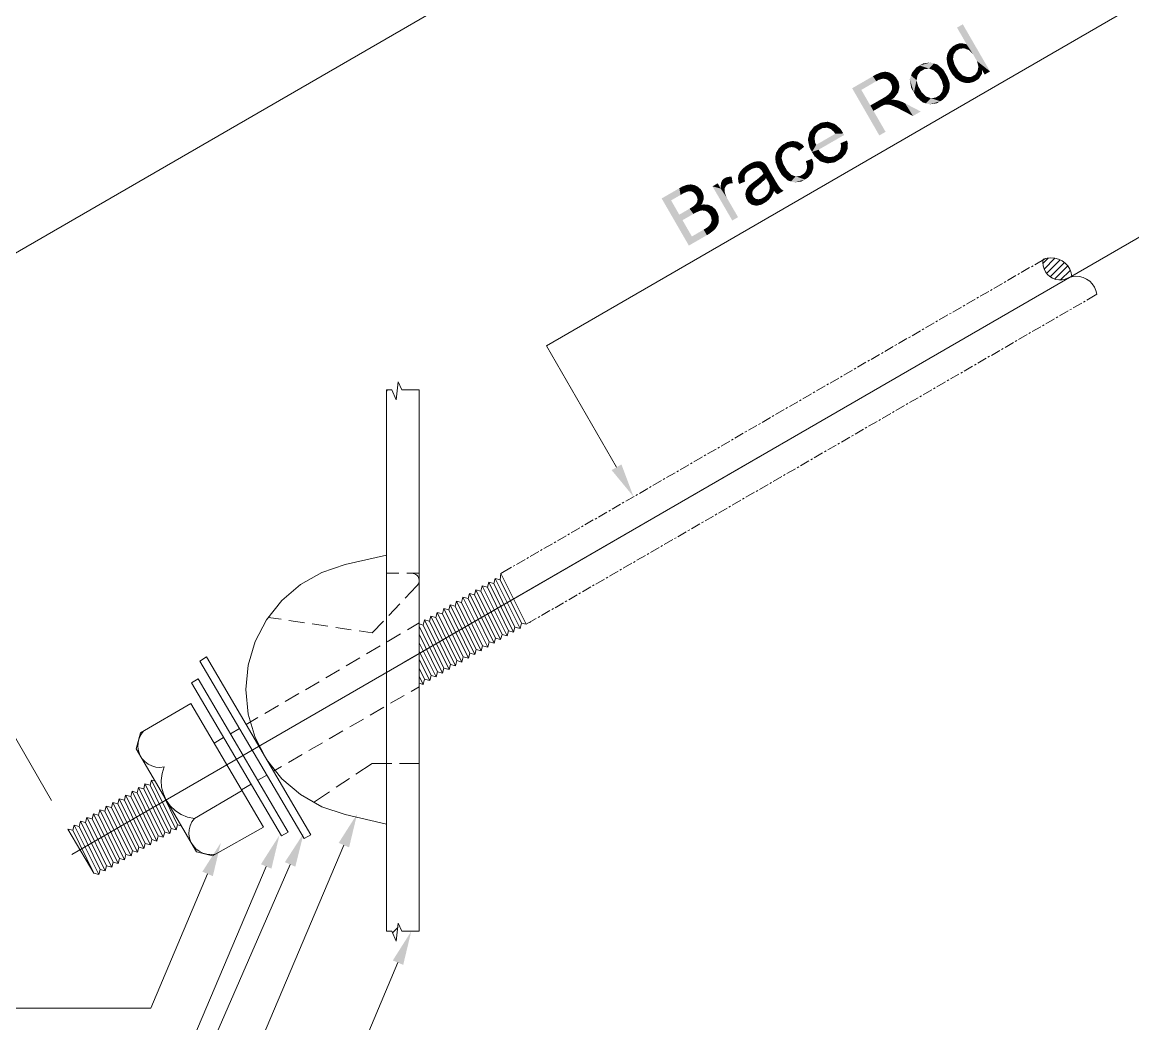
# Model space of a CAD drawing. Header units: millimetres. Extents: x 2 to 579, y 1 to 405.
# Drawn here: x 185.94 to 203.57, y 111.6 to 127.49 of the extents above; entities that cross this region are included whole.
import ezdxf

# ---------------------------------------------------------------- set-up
doc = ezdxf.new("R2010")
doc.units = ezdxf.units.MM
doc.linetypes.add('XKITLINE00', pattern=[0])
doc.layers.add('LinkedObject', color=7, linetype='Continuous', lineweight=0)

# ---------------------------------------------------------------- blocks, each defined once
blk = doc.blocks.new('*A4')
at = {"layer": 'LinkedObject'}
for color, points in [(7, [(200.868, 127.46), (200.931, 127.138), (200.776, 127.407)]), (7, [(200.868, 127.46), (201.032, 126.982), (200.931, 127.138)]), (7, [(201.032, 126.982), (200.868, 127.46), (201.3, 126.712)]), (7, [(200.739, 127.127), (200.761, 127.038), (200.705, 127.108)]), (7, [(200.763, 127.141), (200.823, 127.074), (200.739, 127.127)]), (7, [(200.739, 127.127), (200.823, 127.074), (200.792, 127.056)]), (7, [(200.761, 127.038), (200.739, 127.127), (200.792, 127.056)]), (7, [(200.813, 127.156), (200.823, 127.074), (200.763, 127.141)]), (7, [(200.838, 127.157), (200.823, 127.074), (200.813, 127.156)]), (7, [(200.838, 127.157), (200.891, 127.078), (200.823, 127.074)]), (7, [(200.863, 127.157), (200.891, 127.078), (200.838, 127.157)]), (7, [(200.909, 127.148), (200.891, 127.078), (200.863, 127.157)]), (7, [(200.931, 127.138), (200.891, 127.078), (200.909, 127.148)]), (7, [(200.891, 127.078), (200.931, 127.138), (200.927, 127.065)]), (7, [(200.927, 127.065), (200.931, 127.138), (200.964, 127.051)]), (7, [(200.931, 127.138), (201.032, 126.982), (200.964, 127.051)]), (7, [(200.622, 126.989), (200.718, 126.947), (200.61, 126.915)]), (7, [(200.61, 126.915), (200.718, 126.947), (200.616, 126.874)]), (7, [(200.616, 126.874), (200.718, 126.947), (200.712, 126.91)]), (7, [(200.724, 126.984), (200.622, 126.989), (200.638, 127.022)]), (7, [(200.718, 126.947), (200.622, 126.989), (200.724, 126.984)]), (7, [(200.655, 127.055), (200.761, 127.038), (200.638, 127.022)]), (7, [(200.638, 127.022), (200.761, 127.038), (200.724, 126.984)]), (7, [(200.705, 127.108), (200.761, 127.038), (200.655, 127.055)]), (7, [(201.032, 126.982), (201.3, 126.712), (201.064, 126.926)]), (7, [(200.183, 126.806), (200.047, 126.647), (200.132, 126.777)]), (7, [(200.192, 126.709), (200.047, 126.647), (200.183, 126.806)]), (7, [(200.132, 126.777), (200.047, 126.647), (200.065, 126.697)]), (7, [(200.351, 126.854), (200.183, 126.806), (200.238, 126.838)]), (7, [(200.407, 126.838), (200.183, 126.806), (200.351, 126.854)]), (7, [(200.332, 126.756), (200.183, 126.806), (200.407, 126.838)]), (7, [(200.183, 126.806), (200.261, 126.749), (200.227, 126.729)]), (7, [(200.261, 126.749), (200.183, 126.806), (200.332, 126.756)]), (7, [(200.192, 126.709), (200.183, 126.806), (200.227, 126.729)]), (7, [(200.332, 126.756), (200.407, 126.838), (200.37, 126.743)]), (7, [(200.407, 126.838), (200.408, 126.73), (200.37, 126.743)]), (7, [(200.558, 126.741), (200.407, 126.838), (200.464, 126.822)]), (7, [(200.595, 126.677), (200.407, 126.838), (200.558, 126.741)]), (7, [(200.475, 126.668), (200.407, 126.838), (200.595, 126.677)]), (7, [(200.408, 126.73), (200.407, 126.838), (200.475, 126.668)]), (7, [(200.712, 126.91), (200.674, 126.711), (200.616, 126.874)]), (7, [(200.616, 126.874), (200.674, 126.711), (200.622, 126.833)]), (7, [(200.622, 126.833), (200.674, 126.711), (200.651, 126.752)]), (7, [(200.737, 126.819), (200.674, 126.711), (200.712, 126.91)]), (7, [(200.674, 126.711), (200.737, 126.819), (200.768, 126.766)]), (7, [(200.798, 126.714), (200.674, 126.711), (200.768, 126.766)]), (7, [(201.064, 126.926), (201.3, 126.712), (201.094, 126.876)]), (7, [(201.094, 126.876), (201.3, 126.712), (201.116, 126.789)]), (7, [(201.116, 126.789), (201.175, 126.731), (201.109, 126.752)]), (7, [(201.116, 126.789), (201.3, 126.712), (201.175, 126.731)]), (7, [(199.493, 126.556), (199.111, 126.445), (199.442, 126.636)]), (7, [(199.605, 126.703), (199.442, 126.636), (199.573, 126.698)]), (7, [(199.606, 126.598), (199.442, 126.636), (199.605, 126.703)]), (7, [(199.573, 126.698), (199.442, 126.636), (199.492, 126.665)]), (7, [(199.442, 126.636), (199.535, 126.58), (199.493, 126.556)]), (7, [(199.535, 126.58), (199.442, 126.636), (199.606, 126.598)]), (7, [(199.637, 126.708), (199.635, 126.592), (199.605, 126.703)]), (7, [(199.605, 126.703), (199.635, 126.592), (199.606, 126.598)]), (7, [(199.635, 126.592), (199.637, 126.708), (199.664, 126.586)]), (7, [(199.729, 126.68), (199.637, 126.708), (199.699, 126.697)]), (7, [(199.664, 126.586), (199.637, 126.708), (199.729, 126.68)]), (7, [(199.729, 126.68), (199.708, 126.553), (199.664, 126.586)]), (7, [(199.76, 126.664), (199.708, 126.553), (199.729, 126.68)]), (7, [(199.808, 126.616), (199.708, 126.553), (199.76, 126.664)]), (7, [(199.826, 126.585), (199.708, 126.553), (199.808, 126.616)]), (7, [(200.047, 126.647), (200.092, 126.376), (200.026, 126.587)]), (7, [(200.15, 126.651), (200.047, 126.647), (200.192, 126.709)]), (7, [(200.047, 126.647), (200.15, 126.651), (200.142, 126.612)]), (7, [(200.134, 126.573), (200.092, 126.376), (200.047, 126.647)]), (7, [(200.134, 126.573), (200.047, 126.647), (200.142, 126.612)]), (7, [(200.475, 126.668), (200.595, 126.677), (200.504, 126.617)]), (7, [(200.595, 126.677), (200.534, 126.564), (200.504, 126.617)]), (7, [(200.534, 126.564), (200.595, 126.677), (200.558, 126.472)]), (7, [(200.558, 126.472), (200.595, 126.677), (200.659, 126.494)]), (7, [(200.657, 126.533), (200.595, 126.677), (200.625, 126.624)]), (7, [(200.659, 126.494), (200.595, 126.677), (200.657, 126.533)]), (7, [(200.674, 126.711), (200.798, 126.714), (200.698, 126.67)]), (7, [(200.698, 126.67), (200.798, 126.714), (200.755, 126.605)]), (7, [(200.755, 126.605), (200.798, 126.714), (200.789, 126.581)]), (7, [(200.789, 126.581), (200.798, 126.714), (200.865, 126.648)]), (7, [(200.865, 126.648), (200.893, 126.532), (200.789, 126.581)]), (7, [(200.902, 126.635), (200.893, 126.532), (200.865, 126.648)]), (7, [(200.893, 126.532), (200.902, 126.635), (200.931, 126.53)]), (7, [(200.931, 126.53), (200.902, 126.635), (200.939, 126.622)]), (7, [(200.939, 126.622), (201.07, 126.563), (200.931, 126.53)]), (7, [(201.005, 126.627), (201.07, 126.563), (200.939, 126.622)]), (7, [(201.07, 126.563), (201.005, 126.627), (201.035, 126.644)]), (7, [(201.065, 126.661), (201.07, 126.563), (201.035, 126.644)]), (7, [(201.065, 126.661), (201.175, 126.731), (201.07, 126.563)]), (7, [(201.102, 126.715), (201.175, 126.731), (201.065, 126.661)]), (7, [(201.07, 126.563), (201.175, 126.731), (201.12, 126.592)]), (7, [(201.175, 126.731), (201.102, 126.715), (201.109, 126.752)]), (7, [(201.12, 126.592), (201.175, 126.731), (201.173, 126.676)]), (7, [(201.175, 126.731), (201.3, 126.712), (201.215, 126.663)]), (7, [(199.257, 126.419), (199.111, 126.445), (199.493, 126.556)]), (7, [(199.4, 126.172), (199.543, 125.696), (199.111, 126.445)]), (7, [(199.111, 126.445), (199.257, 126.419), (199.4, 126.172)]), (7, [(199.71, 126.37), (199.852, 126.421), (199.695, 126.352)]), (7, [(199.842, 126.379), (199.695, 126.352), (199.852, 126.421)]), (7, [(199.708, 126.553), (199.826, 126.585), (199.724, 126.527)]), (7, [(199.725, 126.388), (199.852, 126.421), (199.71, 126.37)]), (7, [(199.826, 126.585), (199.734, 126.509), (199.724, 126.527)]), (7, [(199.852, 126.421), (199.725, 126.388), (199.742, 126.427)]), (7, [(199.734, 126.509), (199.826, 126.585), (199.744, 126.469)]), (7, [(199.743, 126.448), (199.852, 126.421), (199.742, 126.427)]), (7, [(199.744, 126.469), (199.852, 126.421), (199.743, 126.448)]), (7, [(199.744, 126.469), (199.826, 126.585), (199.852, 126.421)]), (7, [(199.862, 126.464), (199.826, 126.585), (199.849, 126.546)]), (7, [(199.852, 126.421), (199.826, 126.585), (199.862, 126.464)]), (7, [(200.026, 126.587), (200.092, 126.376), (200.049, 126.451)]), (7, [(200.157, 126.482), (200.092, 126.376), (200.134, 126.573)]), (7, [(200.092, 126.376), (200.157, 126.482), (200.187, 126.43)]), (7, [(200.217, 126.378), (200.092, 126.376), (200.187, 126.43)]), (7, [(200.55, 126.433), (200.642, 126.382), (200.542, 126.393)]), (7, [(200.659, 126.494), (200.55, 126.433), (200.558, 126.472)]), (7, [(200.661, 126.455), (200.55, 126.433), (200.659, 126.494)]), (7, [(200.642, 126.382), (200.55, 126.433), (200.661, 126.455)]), (7, [(200.789, 126.581), (200.893, 126.532), (200.822, 126.558)]), (7, [(200.931, 126.53), (201.07, 126.563), (200.968, 126.528)]), (7, [(200.968, 126.528), (201.07, 126.563), (201.038, 126.545)]), (7, [(199.564, 126.152), (199.4, 126.172), (199.613, 126.294)]), (7, [(199.564, 126.152), (199.613, 126.294), (199.584, 126.163)]), (7, [(199.584, 126.163), (199.613, 126.294), (199.612, 126.177)]), (7, [(199.612, 126.177), (199.613, 126.294), (199.621, 126.18)]), (7, [(199.663, 126.187), (199.613, 126.294), (199.646, 126.314)]), (7, [(199.621, 126.18), (199.613, 126.294), (199.635, 126.184)]), (7, [(199.635, 126.184), (199.613, 126.294), (199.663, 126.187)]), (7, [(199.695, 126.352), (199.733, 126.26), (199.646, 126.314)]), (7, [(199.663, 126.187), (199.646, 126.314), (199.678, 126.186)]), (7, [(199.646, 126.314), (199.733, 126.26), (199.678, 126.186)]), (7, [(199.678, 126.186), (199.733, 126.26), (199.693, 126.186)]), (7, [(199.733, 126.26), (199.733, 126.175), (199.693, 126.186)]), (7, [(199.782, 126.299), (199.695, 126.352), (199.842, 126.379)]), (7, [(199.733, 126.26), (199.695, 126.352), (199.782, 126.299)]), (7, [(199.758, 126.262), (199.733, 126.175), (199.733, 126.26)]), (7, [(199.733, 126.175), (199.758, 126.262), (199.757, 126.165)]), (7, [(199.757, 126.165), (199.758, 126.262), (199.781, 126.156)]), (7, [(199.814, 126.257), (199.758, 126.262), (199.799, 126.261)]), (7, [(199.781, 126.156), (199.758, 126.262), (199.814, 126.257)]), (7, [(199.814, 126.257), (199.847, 126.125), (199.781, 126.156)]), (7, [(199.847, 126.25), (199.847, 126.125), (199.814, 126.257)]), (7, [(199.917, 126.224), (199.847, 126.125), (199.847, 126.25)]), (7, [(200.217, 126.378), (200.284, 126.206), (200.092, 126.376)]), (7, [(200.092, 126.376), (200.284, 126.206), (200.132, 126.307)]), (7, [(200.132, 126.307), (200.284, 126.206), (200.228, 126.222)]), (7, [(200.285, 126.313), (200.284, 126.206), (200.217, 126.378)]), (7, [(200.284, 126.206), (200.285, 126.313), (200.322, 126.301)]), (7, [(200.36, 126.288), (200.284, 126.206), (200.322, 126.301)]), (7, [(200.36, 126.288), (200.51, 126.239), (200.284, 126.206)]), (7, [(200.284, 126.206), (200.51, 126.239), (200.34, 126.19)]), (7, [(200.34, 126.19), (200.51, 126.239), (200.453, 126.206)]), (7, [(200.432, 126.295), (200.51, 126.239), (200.36, 126.288)]), (7, [(200.51, 126.239), (200.432, 126.295), (200.466, 126.315)]), (7, [(200.5, 126.335), (200.51, 126.239), (200.466, 126.315)]), (7, [(200.622, 126.348), (200.5, 126.335), (200.542, 126.393)]), (7, [(200.601, 126.314), (200.5, 126.335), (200.622, 126.348)]), (7, [(200.545, 126.26), (200.5, 126.335), (200.601, 126.314)]), (7, [(200.51, 126.239), (200.5, 126.335), (200.545, 126.26)]), (7, [(200.542, 126.393), (200.642, 126.382), (200.622, 126.348)]), (7, [(199.4, 126.172), (199.45, 126.086), (199.543, 125.696)]), (7, [(199.45, 126.086), (199.4, 126.172), (199.564, 126.152)]), (7, [(199.543, 125.696), (199.45, 126.086), (199.642, 125.754)]), (7, [(199.847, 126.125), (199.917, 126.224), (199.888, 126.103)]), (7, [(199.888, 126.103), (199.917, 126.224), (199.953, 126.205)]), (7, [(199.888, 126.103), (199.953, 126.205), (200.077, 126.005)]), (7, [(200.077, 126.005), (199.953, 126.205), (200.2, 126.076)]), (7, [(198.725, 125.914), (198.561, 125.868), (198.615, 125.899)]), (7, [(198.781, 125.897), (198.561, 125.868), (198.725, 125.914)]), (7, [(198.712, 125.819), (198.561, 125.868), (198.781, 125.897)]), (7, [(198.712, 125.819), (198.781, 125.897), (198.749, 125.806)]), (7, [(198.781, 125.897), (198.773, 125.797), (198.749, 125.806)]), (7, [(198.773, 125.797), (198.781, 125.897), (198.82, 125.755)]), (7, [(198.931, 125.795), (198.781, 125.897), (198.836, 125.879)]), (7, [(198.82, 125.755), (198.781, 125.897), (198.931, 125.795)]), (7, [(198.561, 125.868), (198.422, 125.687), (198.505, 125.836)]), (7, [(198.573, 125.775), (198.422, 125.687), (198.561, 125.868)]), (7, [(198.505, 125.836), (198.422, 125.687), (198.435, 125.745)]), (7, [(198.532, 125.723), (198.422, 125.687), (198.573, 125.775)]), (7, [(198.523, 125.689), (198.422, 125.687), (198.532, 125.723)]), (7, [(198.972, 125.724), (198.474, 125.434), (198.97, 125.728)]), (7, [(198.541, 125.548), (198.97, 125.728), (198.474, 125.434)]), (7, [(198.979, 125.712), (198.474, 125.434), (198.972, 125.724)]), (7, [(198.983, 125.703), (198.474, 125.434), (198.979, 125.712)]), (7, [(198.843, 125.723), (198.97, 125.728), (198.541, 125.548)]), (7, [(198.561, 125.868), (198.64, 125.813), (198.605, 125.793)]), (7, [(198.64, 125.813), (198.561, 125.868), (198.712, 125.819)]), (7, [(198.573, 125.775), (198.561, 125.868), (198.605, 125.793)]), (7, [(198.82, 125.755), (198.931, 125.795), (198.843, 125.723)]), (7, [(198.97, 125.728), (198.843, 125.723), (198.931, 125.795)]), (7, [(198, 125.544), (198.048, 125.471), (197.945, 125.49)]), (7, [(198.035, 125.564), (198.048, 125.471), (198, 125.544)]), (7, [(198.164, 125.609), (198.035, 125.564), (198.079, 125.59)]), (7, [(198.205, 125.603), (198.035, 125.564), (198.164, 125.609)]), (7, [(198.152, 125.513), (198.035, 125.564), (198.205, 125.603)]), (7, [(198.035, 125.564), (198.105, 125.504), (198.082, 125.491)]), (7, [(198.105, 125.504), (198.035, 125.564), (198.152, 125.513)]), (7, [(198.048, 125.471), (198.035, 125.564), (198.082, 125.491)]), (7, [(198.152, 125.513), (198.205, 125.603), (198.176, 125.508)]), (7, [(198.205, 125.603), (198.201, 125.504), (198.176, 125.508)]), (7, [(198.201, 125.504), (198.205, 125.603), (198.247, 125.476)]), (7, [(198.319, 125.554), (198.205, 125.603), (198.246, 125.597)]), (7, [(198.35, 125.517), (198.205, 125.603), (198.319, 125.554)]), (7, [(198.247, 125.476), (198.205, 125.603), (198.35, 125.517)]), (7, [(198.422, 125.687), (198.435, 125.503), (198.408, 125.629)]), (7, [(198.422, 125.687), (198.523, 125.689), (198.514, 125.656)]), (7, [(198.514, 125.656), (198.435, 125.503), (198.422, 125.687)]), (7, [(198.523, 125.585), (198.435, 125.503), (198.514, 125.656)]), (7, [(198.435, 125.503), (198.523, 125.585), (198.541, 125.548)]), (7, [(198.541, 125.548), (198.474, 125.434), (198.435, 125.503)]), (7, [(198.579, 125.47), (198.474, 125.434), (198.983, 125.703)]), (7, [(199.03, 125.617), (198.934, 125.539), (198.928, 125.574)]), (7, [(198.93, 125.48), (199.03, 125.617), (199.038, 125.481)]), (7, [(198.934, 125.539), (199.03, 125.617), (198.93, 125.48)]), (7, [(199.038, 125.481), (199.03, 125.617), (199.043, 125.569)]), (7, [(197.905, 125.423), (197.999, 125.376), (197.889, 125.348)]), (7, [(197.889, 125.348), (197.999, 125.376), (197.894, 125.307)]), (7, [(197.894, 125.307), (197.999, 125.376), (197.991, 125.339)]), (7, [(198.006, 125.414), (197.905, 125.423), (197.925, 125.457)]), (7, [(197.999, 125.376), (197.905, 125.423), (198.006, 125.414)]), (7, [(197.945, 125.49), (198.048, 125.471), (197.925, 125.457)]), (7, [(197.925, 125.457), (198.048, 125.471), (198.006, 125.414)]), (7, [(198.247, 125.476), (198.35, 125.517), (198.269, 125.452)]), (7, [(198.608, 125.427), (198.474, 125.434), (198.579, 125.47)]), (7, [(198.474, 125.434), (198.662, 125.269), (198.512, 125.368)]), (7, [(198.608, 125.427), (198.662, 125.269), (198.474, 125.434)]), (7, [(198.512, 125.368), (198.662, 125.269), (198.606, 125.286)]), (7, [(198.672, 125.373), (198.662, 125.269), (198.608, 125.427)]), (7, [(198.662, 125.269), (198.672, 125.373), (198.718, 125.253)]), (7, [(198.709, 125.362), (198.718, 125.253), (198.672, 125.373)]), (7, [(198.745, 125.352), (198.718, 125.253), (198.709, 125.362)]), (7, [(198.815, 125.361), (198.893, 125.305), (198.745, 125.352)]), (7, [(198.849, 125.38), (198.893, 125.305), (198.815, 125.361)]), (7, [(198.875, 125.395), (198.893, 125.305), (198.849, 125.38)]), (7, [(198.875, 125.395), (199.021, 125.44), (198.893, 125.305)]), (7, [(198.91, 125.433), (199.021, 125.44), (198.875, 125.395)]), (7, [(198.893, 125.305), (199.021, 125.44), (198.94, 125.332)]), (7, [(198.92, 125.457), (199.038, 125.481), (198.91, 125.433)]), (7, [(199.021, 125.44), (198.91, 125.433), (199.038, 125.481)]), (7, [(198.93, 125.48), (199.038, 125.481), (198.92, 125.457)]), (7, [(198.94, 125.332), (199.021, 125.44), (199.004, 125.4)]), (7, [(197.43, 125.214), (197.353, 125.144), (197.374, 125.169)]), (7, [(197.463, 125.132), (197.353, 125.144), (197.43, 125.214)]), (7, [(197.465, 125.235), (197.53, 125.171), (197.43, 125.214)]), (7, [(197.463, 125.132), (197.43, 125.214), (197.495, 125.151)]), (7, [(197.495, 125.151), (197.43, 125.214), (197.53, 125.171)]), (7, [(197.587, 125.283), (197.465, 125.235), (197.56, 125.279)]), (7, [(197.591, 125.185), (197.465, 125.235), (197.587, 125.283)]), (7, [(197.56, 125.279), (197.465, 125.235), (197.499, 125.255)]), (7, [(197.53, 125.171), (197.465, 125.235), (197.591, 125.185)]), (7, [(197.657, 125.286), (197.587, 125.283), (197.613, 125.288)]), (7, [(197.674, 125.279), (197.587, 125.283), (197.657, 125.286)]), (7, [(197.591, 125.185), (197.587, 125.283), (197.618, 125.18)]), (7, [(197.618, 125.18), (197.587, 125.283), (197.637, 125.176)]), (7, [(197.587, 125.283), (197.673, 125.144), (197.637, 125.176)]), (7, [(197.674, 125.279), (197.673, 125.144), (197.587, 125.283)]), (7, [(197.692, 125.273), (197.673, 125.144), (197.674, 125.279)]), (7, [(197.724, 125.25), (197.673, 125.144), (197.692, 125.273)]), (7, [(197.739, 125.233), (197.673, 125.144), (197.724, 125.25)]), (7, [(197.673, 125.144), (197.739, 125.233), (197.748, 125.223)]), (7, [(197.673, 125.144), (197.748, 125.223), (197.689, 125.116)]), (7, [(197.689, 125.116), (197.748, 125.223), (197.691, 125.113)]), (7, [(197.691, 125.113), (197.748, 125.223), (197.697, 125.101)]), (7, [(197.697, 125.101), (197.748, 125.223), (197.702, 125.092)]), (7, [(197.702, 125.092), (197.748, 125.223), (197.744, 125.02)]), (7, [(197.775, 125.182), (197.744, 125.02), (197.748, 125.223)]), (7, [(197.792, 125.151), (197.744, 125.02), (197.775, 125.182)]), (7, [(197.991, 125.339), (197.953, 125.137), (197.894, 125.307)]), (7, [(197.894, 125.307), (197.953, 125.137), (197.898, 125.266)]), (7, [(197.898, 125.266), (197.953, 125.137), (197.928, 125.181)]), (7, [(198.015, 125.248), (197.953, 125.137), (197.991, 125.339)]), (7, [(197.953, 125.137), (198.015, 125.248), (198.046, 125.194)]), (7, [(198.078, 125.139), (197.953, 125.137), (198.046, 125.194)]), (7, [(198.472, 125.327), (198.39, 125.249), (198.375, 125.287)]), (7, [(198.396, 125.185), (198.481, 125.137), (198.388, 125.158)]), (7, [(198.39, 125.249), (198.472, 125.327), (198.396, 125.185)]), (7, [(198.396, 125.185), (198.472, 125.327), (198.481, 125.137)]), (7, [(198.496, 125.181), (198.472, 125.327), (198.492, 125.276)]), (7, [(198.481, 125.137), (198.472, 125.327), (198.496, 125.181)]), (7, [(198.745, 125.352), (198.893, 125.305), (198.718, 125.253)]), (7, [(198.718, 125.253), (198.893, 125.305), (198.834, 125.27)]), (7, [(197.071, 125.007), (197.137, 124.919), (197.047, 124.981)]), (7, [(197.087, 125.017), (197.137, 124.919), (197.071, 125.007)]), (7, [(197.166, 125.042), (197.087, 125.017), (197.11, 125.03)]), (7, [(197.198, 125.041), (197.087, 125.017), (197.166, 125.042)]), (7, [(197.193, 124.938), (197.087, 125.017), (197.198, 125.041)]), (7, [(197.087, 125.017), (197.154, 124.928), (197.137, 124.919)]), (7, [(197.154, 124.928), (197.087, 125.017), (197.193, 124.938)]), (7, [(197.193, 124.938), (197.198, 125.041), (197.215, 124.938)]), (7, [(197.303, 125.043), (197.317, 124.927), (197.299, 125.017)]), (7, [(197.299, 125.017), (197.317, 124.927), (197.306, 124.959)]), (7, [(197.413, 125.073), (197.303, 125.043), (197.422, 125.093)]), (7, [(197.307, 125.069), (197.422, 125.093), (197.303, 125.043)]), (7, [(197.404, 125.053), (197.303, 125.043), (197.413, 125.073)]), (7, [(197.404, 125.053), (197.317, 124.927), (197.303, 125.043)]), (7, [(197.332, 125.12), (197.422, 125.093), (197.307, 125.069)]), (7, [(197.404, 124.999), (197.317, 124.927), (197.404, 125.053)]), (7, [(197.353, 125.144), (197.422, 125.093), (197.332, 125.12)]), (7, [(197.422, 125.093), (197.353, 125.144), (197.463, 125.132)]), (7, [(197.609, 125.004), (197.66, 124.935), (197.557, 124.966)]), (7, [(197.681, 125.067), (197.744, 125.02), (197.609, 125.004)]), (7, [(197.609, 125.004), (197.744, 125.02), (197.66, 124.935)]), (7, [(197.66, 124.935), (197.744, 125.02), (197.725, 124.996)]), (7, [(197.702, 125.092), (197.744, 125.02), (197.681, 125.067)]), (7, [(197.792, 125.151), (197.763, 124.986), (197.744, 125.02)]), (7, [(197.863, 125.029), (197.763, 124.986), (197.792, 125.151)]), (7, [(197.863, 125.029), (197.781, 124.956), (197.763, 124.986)]), (7, [(197.781, 124.956), (197.863, 125.029), (197.8, 124.906)]), (7, [(197.8, 124.906), (197.863, 125.029), (197.9, 124.965)]), (7, [(198.078, 125.139), (198.141, 124.967), (197.953, 125.137)]), (7, [(197.953, 125.137), (198.141, 124.967), (197.993, 125.069)]), (7, [(197.993, 125.069), (198.141, 124.967), (198.087, 124.984)]), (7, [(198.144, 125.072), (198.141, 124.967), (198.078, 125.139)]), (7, [(198.141, 124.967), (198.144, 125.072), (198.18, 125.059)]), (7, [(198.215, 125.047), (198.141, 124.967), (198.18, 125.059)]), (7, [(198.215, 125.047), (198.362, 124.998), (198.141, 124.967)]), (7, [(198.284, 125.053), (198.362, 124.998), (198.215, 125.047)]), (7, [(198.362, 124.998), (198.284, 125.053), (198.317, 125.073)]), (7, [(198.344, 125.088), (198.362, 124.998), (198.317, 125.073)]), (7, [(198.344, 125.088), (198.481, 125.137), (198.362, 124.998)]), (7, [(198.38, 125.131), (198.481, 125.137), (198.344, 125.088)]), (7, [(198.362, 124.998), (198.481, 125.137), (198.406, 125.024)]), (7, [(198.481, 125.137), (198.38, 125.131), (198.388, 125.158)]), (7, [(198.406, 125.024), (198.481, 125.137), (198.466, 125.093)]), (7, [(196.387, 124.752), (196.087, 124.697), (196.368, 124.859)]), (7, [(196.411, 124.884), (196.487, 124.803), (196.368, 124.859)]), (7, [(196.368, 124.859), (196.487, 124.803), (196.427, 124.776)]), (7, [(196.387, 124.752), (196.368, 124.859), (196.427, 124.776)]), (7, [(196.486, 124.912), (196.487, 124.803), (196.411, 124.884)]), (7, [(196.526, 124.812), (196.486, 124.912), (196.519, 124.916)]), (7, [(196.487, 124.803), (196.486, 124.912), (196.507, 124.808)]), (7, [(196.507, 124.808), (196.486, 124.912), (196.526, 124.812)]), (7, [(196.551, 124.92), (196.563, 124.808), (196.519, 124.916)]), (7, [(196.519, 124.916), (196.563, 124.808), (196.526, 124.812)]), (7, [(196.612, 124.908), (196.563, 124.808), (196.551, 124.92)]), (7, [(196.64, 124.893), (196.563, 124.808), (196.612, 124.908)]), (7, [(196.563, 124.808), (196.64, 124.893), (196.58, 124.799)]), (7, [(196.64, 124.893), (196.597, 124.79), (196.58, 124.799)]), (7, [(196.597, 124.79), (196.64, 124.893), (196.625, 124.762)]), (7, [(196.625, 124.762), (196.64, 124.893), (196.727, 124.811)]), (7, [(196.712, 124.837), (196.64, 124.893), (196.668, 124.878)]), (7, [(196.727, 124.811), (196.64, 124.893), (196.712, 124.837)]), (7, [(197.025, 124.854), (196.894, 124.889), (196.977, 124.937)]), (7, [(196.894, 124.889), (197.025, 124.854), (197.208, 124.347)]), (7, [(197.031, 124.947), (197.025, 124.854), (197.024, 124.892)]), (7, [(197.039, 124.964), (197.025, 124.854), (197.031, 124.947)]), (7, [(197.122, 124.91), (197.025, 124.854), (197.039, 124.964)]), (7, [(197.101, 124.885), (197.025, 124.854), (197.122, 124.91)]), (7, [(197.094, 124.87), (197.025, 124.854), (197.101, 124.885)]), (7, [(197.087, 124.854), (197.025, 124.854), (197.094, 124.87)]), (7, [(197.119, 124.713), (197.3, 124.4), (197.025, 124.854)]), (7, [(197.119, 124.713), (197.025, 124.854), (197.095, 124.771)]), (7, [(197.095, 124.771), (197.025, 124.854), (197.089, 124.8)]), (7, [(197.089, 124.8), (197.025, 124.854), (197.085, 124.819)]), (7, [(197.085, 124.819), (197.025, 124.854), (197.087, 124.854)]), (7, [(197.208, 124.347), (197.025, 124.854), (197.3, 124.4)]), (7, [(197.047, 124.981), (197.137, 124.919), (197.039, 124.964)]), (7, [(197.039, 124.964), (197.137, 124.919), (197.122, 124.91)]), (7, [(197.317, 124.927), (197.404, 124.999), (197.413, 124.966)]), (7, [(197.527, 124.797), (197.426, 124.818), (197.435, 124.836)]), (7, [(197.444, 124.855), (197.536, 124.822), (197.435, 124.836)]), (7, [(197.435, 124.836), (197.536, 124.822), (197.527, 124.797)]), (7, [(197.468, 124.889), (197.536, 124.822), (197.444, 124.855)]), (7, [(197.484, 124.905), (197.536, 124.822), (197.468, 124.889)]), (7, [(197.495, 124.916), (197.554, 124.846), (197.484, 124.905)]), (7, [(197.536, 124.822), (197.484, 124.905), (197.545, 124.834)]), (7, [(197.545, 124.834), (197.484, 124.905), (197.554, 124.846)]), (7, [(197.532, 124.946), (197.589, 124.878), (197.495, 124.916)]), (7, [(197.495, 124.916), (197.589, 124.878), (197.554, 124.846)]), (7, [(197.557, 124.966), (197.615, 124.899), (197.532, 124.946)]), (7, [(197.532, 124.946), (197.615, 124.899), (197.589, 124.878)]), (7, [(197.557, 124.966), (197.66, 124.935), (197.615, 124.899)]), (7, [(197.95, 124.885), (197.871, 124.819), (197.778, 124.787)]), (7, [(197.792, 124.811), (197.95, 124.885), (197.778, 124.787)]), (7, [(197.792, 124.811), (197.9, 124.965), (197.95, 124.885)]), (7, [(197.804, 124.86), (197.9, 124.965), (197.792, 124.811)]), (7, [(197.9, 124.965), (197.802, 124.886), (197.8, 124.906)]), (7, [(197.802, 124.886), (197.9, 124.965), (197.804, 124.86)]), (7, [(197.871, 124.819), (197.95, 124.885), (197.884, 124.801)]), (7, [(197.884, 124.801), (197.95, 124.885), (197.963, 124.87)]), (7, [(197.963, 124.87), (197.912, 124.773), (197.884, 124.801)]), (7, [(197.976, 124.855), (197.912, 124.773), (197.963, 124.87)]), (7, [(197.976, 124.855), (197.928, 124.763), (197.912, 124.773)]), (7, [(198.006, 124.829), (197.928, 124.763), (197.976, 124.855)]), (7, [(197.928, 124.763), (198.006, 124.829), (198.024, 124.818)]), (7, [(198.141, 124.967), (198.362, 124.998), (198.196, 124.951)]), (7, [(198.196, 124.951), (198.362, 124.998), (198.306, 124.966)]), (7, [(196.237, 124.666), (196.087, 124.697), (196.387, 124.752)]), (7, [(196.087, 124.697), (196.418, 124.352), (196.519, 123.949)]), (7, [(196.367, 124.44), (196.418, 124.352), (196.087, 124.697)]), (7, [(196.087, 124.697), (196.237, 124.666), (196.367, 124.44)]), (7, [(196.727, 124.811), (196.636, 124.743), (196.625, 124.762)]), (7, [(196.636, 124.743), (196.727, 124.811), (196.647, 124.724)]), (7, [(196.647, 124.724), (196.727, 124.811), (196.657, 124.686)]), (7, [(196.753, 124.706), (196.653, 124.649), (196.657, 124.686)]), (7, [(196.752, 124.677), (196.653, 124.649), (196.753, 124.706)]), (7, [(196.733, 124.62), (196.653, 124.649), (196.752, 124.677)]), (7, [(196.657, 124.686), (196.727, 124.811), (196.753, 124.706)]), (7, [(196.754, 124.735), (196.727, 124.811), (196.74, 124.787)]), (7, [(196.753, 124.706), (196.727, 124.811), (196.754, 124.735)]), (7, [(197.426, 124.818), (197.526, 124.783), (197.418, 124.778)]), (7, [(197.418, 124.756), (197.526, 124.783), (197.525, 124.77)]), (7, [(197.418, 124.778), (197.526, 124.783), (197.418, 124.756)]), (7, [(197.525, 124.77), (197.442, 124.673), (197.418, 124.756)]), (7, [(197.418, 124.756), (197.442, 124.673), (197.419, 124.735)]), (7, [(197.419, 124.735), (197.442, 124.673), (197.431, 124.693)]), (7, [(197.526, 124.783), (197.426, 124.818), (197.527, 124.797)]), (7, [(197.532, 124.744), (197.442, 124.673), (197.525, 124.77)]), (7, [(197.442, 124.673), (197.532, 124.744), (197.539, 124.732)]), (7, [(197.549, 124.714), (197.442, 124.673), (197.539, 124.732)]), (7, [(197.442, 124.673), (197.549, 124.714), (197.462, 124.639)]), (7, [(197.462, 124.639), (197.549, 124.714), (197.518, 124.597)]), (7, [(197.518, 124.597), (197.549, 124.714), (197.554, 124.589)]), (7, [(197.554, 124.589), (197.549, 124.714), (197.581, 124.691)]), (7, [(197.581, 124.691), (197.591, 124.581), (197.554, 124.589)]), (7, [(197.602, 124.687), (197.591, 124.581), (197.581, 124.691)]), (7, [(197.623, 124.683), (197.591, 124.581), (197.602, 124.687)]), (7, [(197.591, 124.581), (197.623, 124.683), (197.672, 124.599)]), (7, [(197.717, 124.625), (197.623, 124.683), (197.67, 124.694)]), (7, [(197.672, 124.599), (197.623, 124.683), (197.717, 124.625)]), (7, [(197.697, 124.709), (197.744, 124.641), (197.67, 124.694)]), (7, [(197.67, 124.694), (197.744, 124.641), (197.717, 124.625)]), (7, [(197.724, 124.725), (197.744, 124.641), (197.697, 124.709)]), (7, [(197.808, 124.701), (197.724, 124.725), (197.764, 124.764)]), (7, [(197.789, 124.679), (197.724, 124.725), (197.808, 124.701)]), (7, [(197.744, 124.641), (197.724, 124.725), (197.789, 124.679)]), (7, [(197.871, 124.819), (197.764, 124.764), (197.778, 124.787)]), (7, [(197.858, 124.782), (197.764, 124.764), (197.871, 124.819)]), (7, [(197.826, 124.724), (197.764, 124.764), (197.858, 124.782)]), (7, [(197.808, 124.701), (197.764, 124.764), (197.826, 124.724)]), (7, [(196.592, 124.452), (196.367, 124.44), (196.529, 124.534)]), (7, [(196.628, 124.472), (196.529, 124.534), (196.562, 124.553)]), (7, [(196.592, 124.452), (196.529, 124.534), (196.628, 124.472)]), (7, [(196.562, 124.553), (196.714, 124.592), (196.628, 124.472)]), (7, [(196.607, 124.584), (196.714, 124.592), (196.562, 124.553)]), (7, [(196.619, 124.597), (196.733, 124.62), (196.607, 124.584)]), (7, [(196.714, 124.592), (196.607, 124.584), (196.733, 124.62)]), (7, [(196.635, 124.613), (196.733, 124.62), (196.619, 124.597)]), (7, [(196.628, 124.472), (196.714, 124.592), (196.686, 124.498)]), (7, [(196.653, 124.649), (196.733, 124.62), (196.635, 124.613)]), (7, [(196.714, 124.592), (196.731, 124.507), (196.686, 124.498)]), (7, [(196.825, 124.598), (196.714, 124.592), (196.753, 124.602)]), (7, [(196.774, 124.503), (196.714, 124.592), (196.825, 124.598)]), (7, [(196.731, 124.507), (196.714, 124.592), (196.774, 124.503)]), (7, [(196.774, 124.503), (196.825, 124.598), (196.793, 124.494)]), (7, [(196.793, 124.494), (196.825, 124.598), (196.813, 124.485)]), (7, [(196.813, 124.485), (196.825, 124.598), (196.857, 124.584)]), (7, [(196.857, 124.584), (196.845, 124.454), (196.813, 124.485)]), (7, [(196.889, 124.571), (196.845, 124.454), (196.857, 124.584)]), (7, [(196.94, 124.525), (196.845, 124.454), (196.889, 124.571)]), (7, [(196.959, 124.492), (196.845, 124.454), (196.94, 124.525)]), (7, [(196.845, 124.454), (196.959, 124.492), (196.857, 124.433)]), (7, [(196.959, 124.492), (196.867, 124.416), (196.857, 124.433)]), (7, [(196.867, 124.416), (196.959, 124.492), (196.878, 124.38)]), (7, [(196.878, 124.38), (196.959, 124.492), (196.993, 124.382)]), (7, [(196.991, 124.411), (196.959, 124.492), (196.974, 124.466)]), (7, [(196.993, 124.382), (196.959, 124.492), (196.991, 124.411)]), (7, [(196.418, 124.352), (196.367, 124.44), (196.592, 124.452)]), (7, [(196.519, 123.949), (196.418, 124.352), (196.567, 124.094)]), (7, [(196.979, 124.28), (196.857, 124.285), (196.872, 124.312)]), (7, [(196.879, 124.344), (196.988, 124.302), (196.872, 124.312)]), (7, [(196.872, 124.312), (196.988, 124.302), (196.979, 124.28)]), (7, [(196.993, 124.382), (196.879, 124.344), (196.878, 124.38)]), (7, [(196.995, 124.353), (196.879, 124.344), (196.993, 124.382)]), (7, [(196.988, 124.302), (196.879, 124.344), (196.995, 124.353)]), (7, [(196.754, 124.202), (196.805, 124.114), (196.567, 124.094)]), (7, [(196.778, 124.216), (196.84, 124.134), (196.754, 124.202)]), (7, [(196.754, 124.202), (196.84, 124.134), (196.805, 124.114)]), (7, [(196.811, 124.237), (196.897, 124.176), (196.778, 124.216)]), (7, [(196.778, 124.216), (196.897, 124.176), (196.84, 124.134)]), (7, [(196.819, 124.245), (196.897, 124.176), (196.811, 124.237)]), (7, [(196.918, 124.196), (196.819, 124.245), (196.835, 124.258)]), (7, [(196.897, 124.176), (196.819, 124.245), (196.918, 124.196)]), (7, [(196.857, 124.285), (196.969, 124.259), (196.835, 124.258)]), (7, [(196.835, 124.258), (196.969, 124.259), (196.918, 124.196)]), (7, [(196.969, 124.259), (196.857, 124.285), (196.979, 124.28)]), (7, [(196.918, 124.196), (196.969, 124.259), (196.939, 124.216)]), (7, [(196.567, 124.094), (196.805, 124.114), (196.519, 123.949)]), (6, [(195.293, 120.387), (195.449, 120.477), (195.641, 119.965)]), (6, [(191.125, 114.402), (190.96, 114.473), (191.253, 114.934)]), (6, [(190.271, 114.096), (190.106, 114.168), (190.404, 114.627)]), (6, [(188.962, 113.946), (188.796, 114.017), (189.09, 114.479)]), (6, [(189.892, 114.064), (189.726, 114.135), (190.02, 114.597)]), (6, [(191.984, 112.538), (191.819, 112.609), (192.112, 113.071)])]:
    blk.add_hatch(color=color, dxfattribs=at).paths.add_polyline_path(points, flags=17)
at = {"layer": 'LinkedObject', "color": 6, "linetype": 'XKITLINE00', "lineweight": 0}
for p, q in [((182.496, 121.903), (223.889, 145.826)), ((194.257, 122.359), (203.417, 127.653)), ((191.998, 117.34), (206.82, 125.906)), ((186.402, 115.145), (182.045, 122.682)), ((195.371, 120.432), (194.257, 122.359)), ((191.043, 114.437), (186.887, 104.647)), ((190.189, 114.132), (187.275, 107.436)), ((189.809, 114.099), (188.231, 110.381)), ((188.879, 113.982), (187.976, 111.854)), ((191.901, 112.574), (187.611, 102.466)), ((187.976, 111.854), (178.434, 111.854))]:
    blk.add_line(p, q, dxfattribs=at)
at = {"layer": 'LinkedObject', "color": 9, "linetype": 'XKITLINE00', "lineweight": 0}
for p, q in [((201.793, 123.521), (201.928, 123.599)), ((201.956, 123.614), (201.983, 123.63)), ((202.01, 123.646), (202.179, 123.743)), ((201.577, 123.395), (201.712, 123.474)), ((201.739, 123.489), (201.766, 123.505)), ((201.306, 123.239), (201.333, 123.255)), ((201.36, 123.27), (201.496, 123.349)), ((201.523, 123.364), (201.55, 123.38)), ((200.927, 123.02), (201.063, 123.098)), ((201.09, 123.114), (201.117, 123.13)), ((201.144, 123.145), (201.279, 123.223)), ((202.782, 123.053), (202.809, 123.068)), ((202.836, 123.084), (202.995, 123.176)), ((200.711, 122.895), (200.846, 122.973)), ((200.873, 122.989), (200.9, 123.005)), ((202.404, 122.834), (202.539, 122.912)), ((202.566, 122.928), (202.593, 122.943)), ((202.62, 122.959), (202.755, 123.037)), ((200.278, 122.645), (200.413, 122.723)), ((200.44, 122.739), (200.467, 122.754)), ((200.494, 122.77), (200.63, 122.848)), ((200.657, 122.864), (200.684, 122.879)), ((202.187, 122.709), (202.322, 122.787)), ((202.349, 122.803), (202.377, 122.818)), ((200.062, 122.52), (200.197, 122.598)), ((200.224, 122.614), (200.251, 122.629)), ((201.754, 122.459), (201.89, 122.537)), ((201.917, 122.552), (201.944, 122.568)), ((201.971, 122.584), (202.106, 122.662)), ((202.133, 122.677), (202.16, 122.693)), ((199.791, 122.363), (199.818, 122.379)), ((199.845, 122.395), (199.98, 122.473)), ((200.007, 122.488), (200.035, 122.504)), ((201.538, 122.333), (201.673, 122.412)), ((201.7, 122.427), (201.727, 122.443)), ((199.412, 122.144), (199.548, 122.223)), ((199.575, 122.238), (199.602, 122.254)), ((199.629, 122.27), (199.764, 122.348)), ((201.267, 122.177), (201.294, 122.193)), ((201.321, 122.208), (201.457, 122.287)), ((201.484, 122.302), (201.511, 122.318)), ((199.196, 122.019), (199.331, 122.098)), ((199.358, 122.113), (199.385, 122.129)), ((200.888, 121.958), (201.024, 122.036)), ((201.051, 122.052), (201.078, 122.068)), ((201.105, 122.083), (201.24, 122.161)), ((198.763, 121.769), (198.898, 121.847)), ((198.925, 121.863), (198.952, 121.879)), ((198.979, 121.894), (199.115, 121.972)), ((199.142, 121.988), (199.169, 122.004)), ((200.672, 121.833), (200.807, 121.911)), ((200.834, 121.927), (200.861, 121.943)), ((191.719, 121.66), (191.803, 121.66)), ((191.719, 121.642), (191.737, 121.66)), ((191.803, 121.66), (191.873, 121.503)), ((191.873, 121.503), (191.906, 121.79)), ((191.906, 121.79), (191.964, 121.659)), ((191.964, 121.66), (192.237, 121.66)), ((198.546, 121.644), (198.682, 121.722)), ((198.709, 121.738), (198.736, 121.754)), ((200.239, 121.583), (200.374, 121.661)), ((200.401, 121.677), (200.429, 121.692)), ((200.456, 121.708), (200.591, 121.786)), ((200.618, 121.802), (200.645, 121.817)), ((198.276, 121.488), (198.303, 121.503)), ((198.33, 121.519), (198.465, 121.597)), ((198.492, 121.613), (198.519, 121.628)), ((200.023, 121.458), (200.158, 121.536)), ((200.185, 121.552), (200.212, 121.567)), ((197.897, 121.269), (198.032, 121.347)), ((198.059, 121.363), (198.086, 121.378)), ((198.114, 121.394), (198.249, 121.472)), ((199.752, 121.301), (199.779, 121.317)), ((199.806, 121.333), (199.941, 121.411)), ((199.969, 121.426), (199.996, 121.442)), ((197.627, 121.112), (197.654, 121.128)), ((197.681, 121.144), (197.816, 121.222)), ((197.843, 121.237), (197.87, 121.253)), ((199.373, 121.082), (199.509, 121.161)), ((199.536, 121.176), (199.563, 121.192)), ((199.59, 121.208), (199.725, 121.286)), ((197.248, 120.893), (197.383, 120.972)), ((197.41, 120.987), (197.437, 121.003)), ((197.464, 121.019), (197.599, 121.097)), ((199.157, 120.957), (199.292, 121.036)), ((199.319, 121.051), (199.346, 121.067)), ((197.031, 120.768), (197.167, 120.847)), ((197.194, 120.862), (197.221, 120.878)), ((198.724, 120.707), (198.859, 120.785)), ((198.886, 120.801), (198.913, 120.817)), ((198.94, 120.832), (199.076, 120.91)), ((199.103, 120.926), (199.13, 120.942)), ((197.684, 120.626), (186.724, 114.291)), ((196.598, 120.518), (196.734, 120.596)), ((196.761, 120.612), (196.788, 120.628)), ((196.815, 120.643), (196.95, 120.721)), ((196.977, 120.737), (197.004, 120.753)), ((198.508, 120.582), (198.643, 120.66)), ((198.67, 120.676), (198.697, 120.692)), ((196.382, 120.393), (196.517, 120.471)), ((196.544, 120.487), (196.571, 120.503)), ((198.237, 120.426), (198.264, 120.441)), ((198.291, 120.457), (198.426, 120.535)), ((198.453, 120.551), (198.48, 120.566)), ((196.111, 120.237), (196.138, 120.252)), ((196.166, 120.268), (196.301, 120.346)), ((196.328, 120.362), (196.355, 120.377)), ((197.858, 120.207), (197.993, 120.285)), ((198.021, 120.301), (198.048, 120.316)), ((198.075, 120.332), (198.21, 120.41)), ((195.733, 120.018), (195.868, 120.096)), ((195.895, 120.112), (195.922, 120.127)), ((195.949, 120.143), (196.084, 120.221)), ((197.588, 120.05), (197.615, 120.066)), ((197.642, 120.082), (197.777, 120.16)), ((197.804, 120.175), (197.831, 120.191)), ((195.516, 119.893), (195.651, 119.971)), ((195.679, 119.986), (195.706, 120.002)), ((197.209, 119.831), (197.344, 119.91)), ((197.371, 119.925), (197.398, 119.941)), ((197.425, 119.957), (197.561, 120.035)), ((195.083, 119.642), (195.219, 119.721)), ((195.246, 119.736), (195.273, 119.752)), ((195.3, 119.768), (195.435, 119.846)), ((195.462, 119.861), (195.489, 119.877)), ((196.992, 119.706), (197.128, 119.785)), ((197.155, 119.8), (197.182, 119.816)), ((194.867, 119.517), (195.002, 119.596)), ((195.029, 119.611), (195.056, 119.627)), ((196.722, 119.55), (196.749, 119.566)), ((196.776, 119.581), (196.911, 119.659)), ((196.938, 119.675), (196.965, 119.691)), ((194.596, 119.361), (194.623, 119.377)), ((194.65, 119.392), (194.786, 119.47)), ((194.813, 119.486), (194.84, 119.502)), ((196.343, 119.331), (196.478, 119.409)), ((196.505, 119.425), (196.532, 119.441)), ((196.559, 119.456), (196.695, 119.534)), ((194.217, 119.142), (194.353, 119.22)), ((194.38, 119.236), (194.407, 119.252)), ((194.434, 119.267), (194.569, 119.345)), ((196.072, 119.175), (196.1, 119.19)), ((196.127, 119.206), (196.262, 119.284)), ((196.289, 119.3), (196.316, 119.315)), ((194.001, 119.017), (194.136, 119.095)), ((194.163, 119.111), (194.19, 119.126)), ((195.694, 118.956), (195.829, 119.034)), ((195.856, 119.05), (195.883, 119.065)), ((195.91, 119.081), (196.045, 119.159)), ((193.534, 118.747), (193.703, 118.845)), ((193.73, 118.861), (193.758, 118.876)), ((193.785, 118.892), (193.92, 118.97)), ((193.947, 118.986), (193.974, 119.001)), ((195.477, 118.831), (195.613, 118.909)), ((195.64, 118.924), (195.667, 118.94)), ((195.044, 118.58), (195.18, 118.659)), ((195.207, 118.674), (195.234, 118.69)), ((195.261, 118.706), (195.396, 118.784)), ((195.423, 118.799), (195.45, 118.815)), ((194.828, 118.455), (194.963, 118.534)), ((194.99, 118.549), (195.017, 118.565)), ((194.557, 118.299), (194.584, 118.315)), ((194.611, 118.33), (194.747, 118.408)), ((194.774, 118.424), (194.801, 118.44)), ((194.179, 118.08), (194.314, 118.158)), ((194.341, 118.174), (194.368, 118.19)), ((194.395, 118.205), (194.53, 118.283)), ((193.938, 117.941), (194.097, 118.033)), ((194.124, 118.049), (194.151, 118.064))]:
    blk.add_line(p, q, dxfattribs=at)
at = {"layer": 'LinkedObject', "color": 3, "linetype": 'XKITLINE00', "lineweight": 0}
for p, q in [((202.146, 123.732), (202.139, 123.68)), ((202.139, 123.68), (202.143, 123.629)), ((202.143, 123.629), (202.157, 123.579)), ((202.205, 123.75), (202.146, 123.732)), ((202.266, 123.756), (202.205, 123.75)), ((202.328, 123.751), (202.266, 123.756)), ((202.387, 123.735), (202.328, 123.751)), ((202.443, 123.708), (202.387, 123.735)), ((202.492, 123.671), (202.443, 123.708)), ((202.534, 123.626), (202.492, 123.671)), ((202.567, 123.574), (202.534, 123.626)), ((202.157, 123.579), (202.179, 123.533)), ((202.179, 123.533), (202.211, 123.491)), ((202.211, 123.491), (202.249, 123.457)), ((202.249, 123.457), (202.293, 123.43)), ((202.293, 123.43), (202.342, 123.412)), ((202.444, 123.405), (202.495, 123.417)), ((202.495, 123.417), (202.542, 123.438)), ((202.6, 123.455), (202.542, 123.438)), ((202.589, 123.516), (202.567, 123.574)), ((202.6, 123.455), (202.589, 123.516)), ((202.66, 123.462), (202.6, 123.455)), ((202.72, 123.458), (202.66, 123.462)), ((202.778, 123.443), (202.72, 123.458)), ((202.833, 123.418), (202.778, 123.443)), ((202.882, 123.383), (202.833, 123.418)), ((202.342, 123.412), (202.393, 123.404)), ((202.393, 123.404), (202.444, 123.405)), ((202.924, 123.34), (202.882, 123.383)), ((202.958, 123.29), (202.924, 123.34)), ((202.982, 123.235), (202.958, 123.29)), ((202.995, 123.176), (202.982, 123.235)), ((187.812, 116.217), (188.612, 116.684)), ((189.766, 114.724), (188.612, 116.684)), ((187.746, 115.965), (187.812, 116.217)), ((187.819, 116.19), (187.791, 116.13)), ((187.858, 116.243), (187.819, 116.19)), ((187.775, 116.065), (187.772, 115.999)), ((187.791, 116.13), (187.775, 116.065)), ((187.746, 115.965), (188.702, 114.334)), ((187.772, 115.999), (187.781, 115.934)), ((187.781, 115.934), (187.803, 115.871)), ((187.803, 115.871), (187.837, 115.814)), ((187.837, 115.814), (187.881, 115.764)), ((187.881, 115.764), (187.933, 115.724)), ((187.933, 115.724), (187.992, 115.694)), ((187.992, 115.694), (188.056, 115.677)), ((188.056, 115.677), (188.122, 115.672)), ((188.122, 115.672), (188.188, 115.679)), ((188.188, 115.679), (188.155, 115.575)), ((188.155, 115.575), (188.142, 115.465)), ((188.142, 115.465), (188.149, 115.355)), ((188.149, 115.355), (188.177, 115.249)), ((188.177, 115.249), (188.223, 115.149)), ((188.223, 115.149), (188.287, 115.06)), ((188.669, 114.859), (189.425, 115.302)), ((188.287, 115.06), (188.367, 114.984)), ((188.367, 114.984), (188.459, 114.924)), ((188.459, 114.924), (188.561, 114.882)), ((188.561, 114.882), (188.669, 114.859)), ((188.63, 114.806), (188.602, 114.746)), ((188.669, 114.859), (188.63, 114.806)), ((188.586, 114.681), (188.583, 114.615)), ((188.583, 114.615), (188.592, 114.55)), ((188.602, 114.746), (188.586, 114.681)), ((188.958, 114.268), (189.766, 114.724)), ((188.592, 114.55), (188.614, 114.487)), ((188.614, 114.487), (188.648, 114.43)), ((188.648, 114.43), (188.692, 114.38)), ((188.692, 114.38), (188.744, 114.34)), ((188.702, 114.334), (188.958, 114.268)), ((188.744, 114.34), (188.803, 114.311)), ((188.803, 114.311), (188.867, 114.293)), ((188.867, 114.293), (188.933, 114.288)), ((188.933, 114.288), (188.999, 114.296))]:
    blk.add_line(p, q, dxfattribs=at)
at = {"layer": 'LinkedObject', "color": 1, "linetype": 'XKITLINE00', "lineweight": 0}
for p, q in [((202.143, 123.668), (202.224, 123.748)), ((202.16, 123.576), (202.331, 123.748)), ((202.198, 123.506), (202.414, 123.722)), ((202.253, 123.453), (202.481, 123.68)), ((202.324, 123.415), (202.535, 123.626)), ((202.416, 123.399), (202.576, 123.559)), ((191.719, 118.751), (191.916, 118.751)), ((192.041, 118.751), (192.237, 118.751)), ((192.141, 118.749), (192.119, 118.751)), ((192.162, 118.743), (192.141, 118.749)), ((192.182, 118.733), (192.162, 118.743)), ((192.199, 118.719), (192.182, 118.733)), ((192.214, 118.703), (192.199, 118.719)), ((192.225, 118.684), (192.214, 118.703)), ((192.233, 118.664), (192.225, 118.684)), ((192.237, 118.642), (192.233, 118.664)), ((193.443, 118.668), (193.422, 118.588)), ((193.524, 118.647), (193.443, 118.668)), ((193.443, 118.668), (193.839, 117.877)), ((193.534, 118.747), (193.524, 118.647)), ((193.534, 118.747), (193.938, 117.941)), ((192.197, 118.544), (192.017, 118.355)), ((192.197, 118.544), (192.212, 118.56)), ((192.212, 118.56), (192.224, 118.578)), ((192.224, 118.578), (192.232, 118.599)), ((192.232, 118.599), (192.237, 118.62)), ((192.237, 118.62), (192.237, 118.642)), ((193.137, 118.489), (193.116, 118.408)), ((193.218, 118.468), (193.137, 118.489)), ((193.137, 118.489), (193.531, 117.699)), ((193.239, 118.549), (193.218, 118.468)), ((193.32, 118.528), (193.239, 118.549)), ((193.239, 118.549), (193.634, 117.758)), ((193.341, 118.609), (193.32, 118.528)), ((193.655, 117.839), (193.32, 118.528)), ((193.422, 118.588), (193.341, 118.609)), ((193.341, 118.609), (193.736, 117.818)), ((193.757, 117.898), (193.422, 118.588)), ((193.86, 117.958), (193.524, 118.647)), ((192.831, 118.31), (192.81, 118.229)), ((192.912, 118.288), (192.831, 118.31)), ((192.831, 118.31), (193.224, 117.521)), ((192.933, 118.369), (192.912, 118.288)), ((193.014, 118.348), (192.933, 118.369)), ((192.933, 118.369), (193.327, 117.581)), ((193.035, 118.429), (193.014, 118.348)), ((193.348, 117.661), (193.014, 118.348)), ((193.116, 118.408), (193.035, 118.429)), ((193.035, 118.429), (193.429, 117.64)), ((193.45, 117.721), (193.116, 118.408)), ((193.553, 117.78), (193.218, 118.468)), ((191.931, 118.264), (191.758, 118.083)), ((192.525, 118.13), (192.503, 118.049)), ((192.606, 118.109), (192.525, 118.13)), ((192.525, 118.13), (192.917, 117.343)), ((192.627, 118.19), (192.606, 118.109)), ((192.708, 118.169), (192.627, 118.19)), ((192.627, 118.19), (193.019, 117.403)), ((192.729, 118.25), (192.708, 118.169)), ((193.041, 117.483), (192.708, 118.169)), ((192.81, 118.229), (192.729, 118.25)), ((192.729, 118.25), (193.122, 117.462)), ((193.143, 117.543), (192.81, 118.229)), ((193.245, 117.602), (192.912, 118.288)), ((189.838, 118.051), (190.046, 118.02)), ((190.17, 118.001), (190.417, 117.964)), ((191.672, 117.993), (191.491, 117.804)), ((192.32, 118.01), (192.299, 117.93)), ((192.401, 117.989), (192.32, 118.01)), ((192.32, 118.01), (192.712, 117.225)), ((192.422, 118.07), (192.401, 117.989)), ((192.733, 117.306), (192.401, 117.989)), ((192.503, 118.049), (192.422, 118.07)), ((192.422, 118.07), (192.815, 117.284)), ((192.836, 117.365), (192.503, 118.049)), ((192.938, 117.424), (192.606, 118.109)), ((193.86, 117.958), (193.839, 117.877)), ((193.938, 117.941), (193.86, 117.958)), ((193.999, 117.967), (193.999, 117.968)), ((190.541, 117.946), (190.788, 117.909)), ((190.912, 117.89), (191.159, 117.853)), ((191.283, 117.835), (191.491, 117.804)), ((192.232, 117.944), (192.237, 117.948)), ((192.299, 117.93), (192.237, 117.946)), ((192.237, 117.912), (192.61, 117.166)), ((192.529, 117.187), (192.237, 117.786)), ((192.631, 117.246), (192.299, 117.93)), ((193.553, 117.78), (193.531, 117.699)), ((193.634, 117.758), (193.553, 117.78)), ((193.655, 117.839), (193.634, 117.758)), ((193.736, 117.818), (193.655, 117.839)), ((193.757, 117.898), (193.736, 117.818)), ((193.839, 117.877), (193.757, 117.898)), ((192.237, 117.647), (192.507, 117.106)), ((193.245, 117.602), (193.224, 117.521)), ((193.327, 117.581), (193.245, 117.602)), ((193.348, 117.661), (193.327, 117.581)), ((193.429, 117.64), (193.348, 117.661)), ((193.45, 117.721), (193.429, 117.64)), ((193.531, 117.699), (193.45, 117.721)), ((188.863, 117.424), (188.753, 117.358)), ((188.863, 117.424), (190.517, 114.603)), ((192.426, 117.128), (192.237, 117.516)), ((192.938, 117.424), (192.917, 117.343)), ((193.019, 117.403), (192.938, 117.424)), ((193.041, 117.483), (193.019, 117.403)), ((193.122, 117.462), (193.041, 117.483)), ((193.143, 117.543), (193.122, 117.462)), ((193.224, 117.521), (193.143, 117.543)), ((190.411, 114.542), (188.753, 117.358)), ((192.237, 117.383), (192.405, 117.047)), ((192.324, 117.069), (192.237, 117.247)), ((192.631, 117.246), (192.61, 117.166)), ((192.712, 117.225), (192.631, 117.246)), ((192.733, 117.306), (192.712, 117.225)), ((192.815, 117.284), (192.733, 117.306)), ((192.836, 117.365), (192.815, 117.284)), ((192.917, 117.343), (192.836, 117.365)), ((192.237, 117.119), (192.303, 116.988)), ((192.324, 117.069), (192.303, 116.988)), ((192.405, 117.047), (192.324, 117.069)), ((192.426, 117.128), (192.405, 117.047)), ((192.507, 117.106), (192.426, 117.128)), ((192.529, 117.187), (192.507, 117.106)), ((192.61, 117.166), (192.529, 117.187)), ((192.303, 116.988), (192.237, 117.005)), ((191.233, 115.563), (191.491, 115.735)), ((191.491, 115.735), (191.802, 115.735)), ((191.927, 115.735), (192.237, 115.735)), ((190.92, 115.355), (191.129, 115.493)), ((187.783, 115.351), (187.762, 115.27)), ((187.783, 115.351), (188.176, 114.563)), ((187.864, 115.33), (187.783, 115.351)), ((187.885, 115.411), (187.864, 115.33)), ((188.198, 114.643), (187.864, 115.33)), ((187.885, 115.411), (188.279, 114.622)), ((187.966, 115.39), (187.885, 115.411)), ((187.987, 115.471), (187.966, 115.39)), ((188.3, 114.703), (187.966, 115.39)), ((187.987, 115.471), (188.381, 114.681)), ((188.045, 115.456), (187.987, 115.471)), ((187.476, 115.172), (187.455, 115.091)), ((187.476, 115.172), (187.869, 114.385)), ((187.557, 115.151), (187.476, 115.172)), ((187.578, 115.232), (187.557, 115.151)), ((187.89, 114.465), (187.557, 115.151)), ((187.578, 115.232), (187.972, 114.444)), ((187.659, 115.211), (187.578, 115.232)), ((187.681, 115.292), (187.659, 115.211)), ((187.993, 114.525), (187.659, 115.211)), ((187.681, 115.292), (188.074, 114.503)), ((187.762, 115.27), (187.681, 115.292)), ((188.095, 114.584), (187.762, 115.27)), ((188.402, 114.762), (188.162, 115.255)), ((190.558, 115.113), (190.816, 115.285)), ((187.168, 114.996), (187.147, 114.915)), ((187.168, 114.996), (187.562, 114.207)), ((187.249, 114.975), (187.168, 114.996)), ((187.27, 115.056), (187.249, 114.975)), ((187.583, 114.288), (187.249, 114.975)), ((187.27, 115.056), (187.664, 114.266)), ((187.351, 115.035), (187.27, 115.056)), ((187.372, 115.116), (187.351, 115.035)), ((187.686, 114.347), (187.351, 115.035)), ((187.453, 115.095), (187.372, 115.116)), ((187.372, 115.116), (187.767, 114.326)), ((187.788, 114.406), (187.455, 115.091)), ((186.862, 114.817), (186.841, 114.736)), ((186.943, 114.796), (186.862, 114.817)), ((186.862, 114.817), (187.255, 114.029)), ((186.964, 114.877), (186.943, 114.796)), ((187.276, 114.11), (186.943, 114.796)), ((186.964, 114.877), (187.357, 114.088)), ((187.045, 114.856), (186.964, 114.877)), ((187.066, 114.936), (187.045, 114.856)), ((187.378, 114.169), (187.045, 114.856)), ((187.066, 114.936), (187.46, 114.148)), ((187.147, 114.915), (187.066, 114.936)), ((187.481, 114.228), (187.147, 114.915)), ((187.071, 113.991), (186.66, 114.693)), ((186.66, 114.693), (186.739, 114.676)), ((186.76, 114.757), (186.739, 114.676)), ((187.071, 113.991), (186.739, 114.676)), ((186.841, 114.736), (186.76, 114.757)), ((186.76, 114.757), (187.152, 113.97)), ((187.174, 114.051), (186.841, 114.736)), ((188.198, 114.643), (188.176, 114.563)), ((188.279, 114.622), (188.198, 114.643)), ((188.3, 114.703), (188.279, 114.622)), ((188.381, 114.681), (188.3, 114.703)), ((188.402, 114.762), (188.381, 114.681)), ((188.461, 114.746), (188.402, 114.762)), ((190.517, 114.603), (190.411, 114.542)), ((187.89, 114.465), (187.869, 114.385)), ((187.972, 114.444), (187.89, 114.465)), ((187.993, 114.525), (187.972, 114.444)), ((188.074, 114.503), (187.993, 114.525)), ((188.095, 114.584), (188.074, 114.503)), ((188.176, 114.563), (188.095, 114.584)), ((187.583, 114.288), (187.562, 114.207)), ((187.664, 114.266), (187.583, 114.288)), ((187.686, 114.347), (187.664, 114.266)), ((187.767, 114.326), (187.686, 114.347)), ((187.788, 114.406), (187.767, 114.326)), ((187.869, 114.385), (187.788, 114.406)), ((187.276, 114.11), (187.255, 114.029)), ((187.357, 114.088), (187.276, 114.11)), ((187.378, 114.169), (187.357, 114.088)), ((187.46, 114.148), (187.378, 114.169)), ((187.481, 114.228), (187.46, 114.148)), ((187.562, 114.207), (187.481, 114.228)), ((187.152, 113.97), (187.071, 113.991)), ((187.174, 114.051), (187.152, 113.97)), ((187.255, 114.029), (187.174, 114.051))]:
    blk.add_line(p, q, dxfattribs=at)
at = {"layer": 'LinkedObject', "color": 7, "linetype": 'XKITLINE00', "lineweight": 0}
for p, q in [((191.719, 113.071), (191.719, 121.66)), ((192.237, 121.66), (192.237, 113.071)), ((191.719, 119.04), (191.062, 118.888)), ((191.062, 118.888), (190.692, 118.764)), ((190.692, 118.764), (190.352, 118.572)), ((190.352, 118.572), (190.056, 118.319)), ((190.056, 118.319), (189.813, 118.014)), ((189.813, 118.014), (189.633, 117.668)), ((189.633, 117.668), (189.522, 117.294)), ((189.522, 117.294), (189.485, 116.906)), ((189.485, 116.906), (189.522, 116.518)), ((189.522, 116.518), (189.633, 116.144)), ((189.633, 116.144), (189.813, 115.798)), ((189.813, 115.798), (190.056, 115.492)), ((190.056, 115.492), (190.352, 115.239)), ((190.352, 115.239), (190.692, 115.047)), ((190.692, 115.047), (191.062, 114.924)), ((191.719, 114.772), (191.062, 114.924)), ((186.852, 114.365), (186.852, 114.365)), ((191.873, 112.915), (191.906, 113.202)), ((191.906, 113.202), (191.964, 113.071)), ((191.803, 113.071), (191.719, 113.071)), ((191.803, 113.071), (191.873, 112.915)), ((191.813, 113.048), (191.898, 113.133)), ((192.237, 113.071), (191.964, 113.071))]:
    blk.add_line(p, q, dxfattribs=at)
at = {"layer": 'LinkedObject', "color": 4, "linetype": 'XKITLINE00', "lineweight": 0}
for p, q in [((192.237, 117.962), (192.051, 117.852)), ((191.943, 117.789), (191.727, 117.663)), ((191.619, 117.6), (191.404, 117.473)), ((191.296, 117.41), (191.08, 117.284)), ((190.972, 117.22), (190.756, 117.094)), ((190.649, 117.031), (190.433, 116.904)), ((192.109, 116.876), (192.237, 116.95)), ((190.325, 116.841), (190.109, 116.715)), ((191.785, 116.688), (192.001, 116.813)), ((190.002, 116.652), (189.786, 116.525)), ((191.46, 116.5), (191.676, 116.625)), ((189.678, 116.462), (189.491, 116.353)), ((191.135, 116.312), (191.352, 116.438)), ((189.383, 116.289), (189.242, 116.206)), ((190.811, 116.124), (191.027, 116.25)), ((189.133, 116.143), (188.982, 116.054)), ((190.486, 115.937), (190.703, 116.062)), ((190.162, 115.749), (190.378, 115.874)), ((189.925, 115.612), (190.054, 115.686)), ((189.675, 115.467), (189.818, 115.55)), ((189.417, 115.317), (189.568, 115.405))]:
    blk.add_line(p, q, dxfattribs=at)
at = {"layer": 'LinkedObject', "color": 2, "linetype": 'XKITLINE00', "lineweight": 0}
for p, q in [((188.731, 117.078), (188.621, 117.013)), ((188.731, 117.078), (190.156, 114.645)), ((190.051, 114.583), (188.621, 117.013)), ((190.156, 114.645), (190.051, 114.583))]:
    blk.add_line(p, q, dxfattribs=at)

msp = doc.modelspace()

# ---------------------------------------------------------------- block references
at = {"lineweight": 0}
msp.add_blockref('*A4', (0, 0), dxfattribs=at)

doc.saveas('drawing.dxf')
